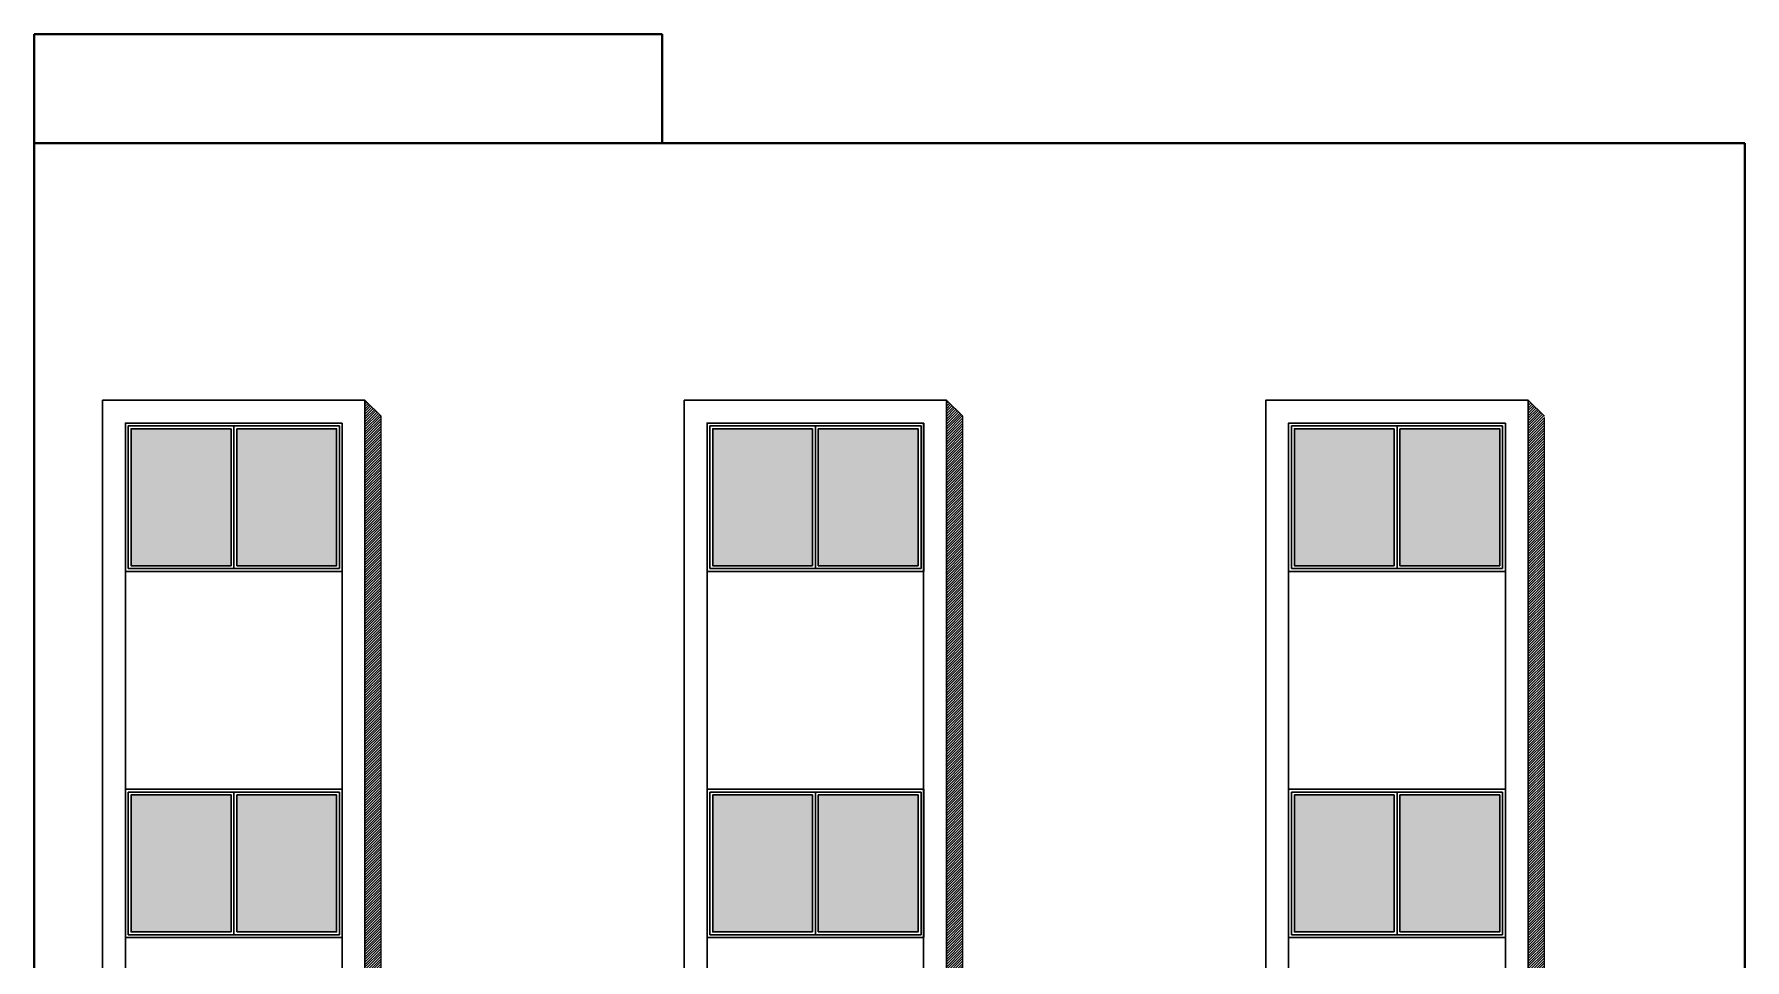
# Model space of a CAD drawing. Header units: millimetres. Extents: x -4146 to 23, y -2153 to 7365.
# Drawn here: x -2583 to -1083, y 6444 to 7255 of the extents above; entities that cross this region are included whole.
import ezdxf

# ---------------------------------------------------------------- set-up
doc = ezdxf.new("R2010")
doc.units = ezdxf.units.MM
for name, color, linetype, lineweight in [('ESC', 111, 'Continuous', 40), ('HA', 8, 'Continuous', 20), ('minuiserue', 3, 'Continuous', 30)]:
    doc.layers.add(name, color=color, linetype=linetype, lineweight=lineweight)

msp = doc.modelspace()

# ---------------------------------------------------------------- hatches: boundary and pattern name
at = {"layer": 'HA'}
h = msp.add_hatch(dxfattribs=at)
h.set_pattern_fill('ANSI31', color=256, scale=0.5, style=0)
h.set_pattern_definition([(45, (-1093.27, -485.5933), (-1.122532, 1.122532), [])])
h.paths.add_polyline_path([(-2293.315, 6137.114), (-2523.315, 6137.114), (-2509.023, 6123.124), (-2279.023, 6123.124), (-2279.023, 6920.124), (-2293.315, 6934.114)])
h.paths.add_polyline_path([(-1769.023, 6123.124), (-1769.023, 6919.997), (-1783.444, 6934.114), (-1783.444, 6137.114), (-2013.315, 6137.114), (-1999.023, 6123.124)])
h.paths.add_polyline_path([(-1259.023, 6122.144), (-1259.023, 6920.256), (-1273.18, 6934.114), (-1273.18, 6136.135), (-1503.315, 6136.135), (-1489.023, 6122.144)])
at = {"layer": 'minuiserue'}
h = msp.add_hatch(color=256, dxfattribs=at)
h.set_gradient(color1=(0, 0, 255), one_color=1, tint=1, name='INVCYLINDER')
h.paths.add_polyline_path([(-2410.748, 6909.114), (-2498.315, 6909.114), (-2498.315, 6789.114), (-2410.748, 6789.114)])
h.paths.add_polyline_path([(-2405.748, 6909.114), (-2405.748, 6789.114), (-2318.18, 6789.114), (-2318.18, 6909.114)])
h = msp.add_hatch(color=256, dxfattribs=at)
h.set_gradient(color1=(0, 0, 255), one_color=1, tint=1, name='INVCYLINDER')
h.paths.add_polyline_path([(-1900.748, 6909.114), (-1988.315, 6909.114), (-1988.315, 6789.114), (-1900.748, 6789.114)])
h.paths.add_polyline_path([(-1895.748, 6909.114), (-1895.748, 6789.114), (-1808.18, 6789.114), (-1808.18, 6909.114)])
h = msp.add_hatch(color=256, dxfattribs=at)
h.set_gradient(color1=(0, 0, 255), one_color=1, tint=1, name='INVCYLINDER')
h.paths.add_polyline_path([(-1390.748, 6909.114), (-1478.315, 6909.114), (-1478.315, 6789.114), (-1390.748, 6789.114)])
h.paths.add_polyline_path([(-1385.748, 6909.114), (-1385.748, 6789.114), (-1298.18, 6789.114), (-1298.18, 6909.114)])
h = msp.add_hatch(color=256, dxfattribs=at)
h.set_gradient(color1=(0, 0, 255), one_color=1, tint=1, name='INVCYLINDER')
h.paths.add_polyline_path([(-2410.748, 6588.114), (-2498.315, 6588.114), (-2498.315, 6468.114), (-2410.748, 6468.114)])
h.paths.add_polyline_path([(-2405.748, 6588.114), (-2405.748, 6468.114), (-2318.18, 6468.114), (-2318.18, 6588.114)])
h = msp.add_hatch(color=256, dxfattribs=at)
h.set_gradient(color1=(0, 0, 255), one_color=1, tint=1, name='INVCYLINDER')
h.paths.add_polyline_path([(-1900.748, 6588.114), (-1988.315, 6588.114), (-1988.315, 6468.114), (-1900.748, 6468.114)])
h.paths.add_polyline_path([(-1895.748, 6588.114), (-1895.748, 6468.114), (-1808.18, 6468.114), (-1808.18, 6588.114)])
h = msp.add_hatch(color=256, dxfattribs=at)
h.set_gradient(color1=(0, 0, 255), one_color=1, tint=1, name='INVCYLINDER')
h.paths.add_polyline_path([(-1390.748, 6588.114), (-1478.315, 6588.114), (-1478.315, 6468.114), (-1390.748, 6468.114)])
h.paths.add_polyline_path([(-1385.748, 6588.114), (-1385.748, 6468.114), (-1298.18, 6468.114), (-1298.18, 6588.114)])

# ---------------------------------------------------------------- linework, layer by layer
at = {"layer": 'ESC'}
for p, q in [((-2583.315, 5632.222), (-2583.315, 7255.022)), ((-2583.315, 7255.022), (-2032.551, 7255.022)), ((-2032.551, 7255.022), (-2032.551, 7159.622)), ((-2032.551, 7159.622), (-2583.315, 7159.622)), ((-1083.315, 7159.622), (-2032.551, 7159.622)), ((-1083.315, 5632.222), (-1083.315, 7159.622))]:
    msp.add_line(p, q, dxfattribs=at)
at = {"layer": 'HA'}
for p, q in [((-2293.315, 6934.114), (-2279.023, 6920.124)), ((-1783.444, 6934.114), (-1769.152, 6920.124)), ((-1273.18, 6934.114), (-1258.888, 6920.124)), ((-2279.023, 6123.124), (-2279.023, 6920.124)), ((-1769.023, 6123.124), (-1769.023, 6920.124)), ((-1259.023, 6122.144), (-1259.023, 6919.144))]:
    msp.add_line(p, q, dxfattribs=at)
at = {"layer": 'minuiserue'}
for p, q in [((-2503.315, 6784.114), (-2503.315, 6914.114)), ((-2313.315, 6914.114), (-2503.315, 6914.114)), ((-2503.315, 6914.114), (-2313.18, 6914.114)), ((-2503.315, 6784.114), (-2503.315, 6914.114)), ((-2500.815, 6911.614), (-2315.68, 6911.614)), ((-2500.815, 6786.614), (-2500.815, 6911.614)), ((-2498.315, 6789.114), (-2498.315, 6909.114)), ((-2483.315, 6909.114), (-2410.748, 6909.114)), ((-2410.748, 6909.114), (-2410.748, 6789.114)), ((-2408.248, 6911.614), (-2408.248, 6786.614)), ((-2405.748, 6909.114), (-2333.18, 6909.114)), ((-2405.748, 6909.114), (-2405.748, 6789.114)), ((-2318.18, 6789.114), (-2318.18, 6909.114)), ((-2315.68, 6911.614), (-2315.68, 6786.614)), ((-2313.18, 6914.114), (-2313.18, 6784.114)), ((-1993.315, 6784.114), (-1993.315, 6914.114)), ((-1803.315, 6914.114), (-1993.315, 6914.114)), ((-1993.315, 6914.114), (-1803.18, 6914.114)), ((-1993.315, 6784.114), (-1993.315, 6914.114)), ((-1990.815, 6911.614), (-1805.68, 6911.614)), ((-1990.815, 6786.614), (-1990.815, 6911.614)), ((-1988.315, 6789.114), (-1988.315, 6909.114)), ((-1973.315, 6909.114), (-1900.748, 6909.114)), ((-1900.748, 6909.114), (-1900.748, 6789.114)), ((-1898.248, 6911.614), (-1898.248, 6786.614)), ((-1895.748, 6909.114), (-1823.18, 6909.114)), ((-1895.748, 6909.114), (-1895.748, 6789.114)), ((-1808.18, 6789.114), (-1808.18, 6909.114)), ((-1805.68, 6911.614), (-1805.68, 6786.614)), ((-1803.18, 6914.114), (-1803.18, 6784.114)), ((-1483.315, 6784.114), (-1483.315, 6914.114)), ((-1293.315, 6914.114), (-1483.315, 6914.114)), ((-1483.315, 6914.114), (-1293.18, 6914.114)), ((-1483.315, 6784.114), (-1483.315, 6914.114)), ((-1480.815, 6911.614), (-1295.68, 6911.614)), ((-1480.815, 6786.614), (-1480.815, 6911.614)), ((-1478.315, 6789.114), (-1478.315, 6909.114)), ((-1463.315, 6909.114), (-1390.748, 6909.114)), ((-1390.748, 6909.114), (-1390.748, 6789.114)), ((-1388.248, 6911.614), (-1388.248, 6786.614)), ((-1385.748, 6909.114), (-1313.18, 6909.114)), ((-1385.748, 6909.114), (-1385.748, 6789.114)), ((-1298.18, 6789.114), (-1298.18, 6909.114)), ((-1295.68, 6911.614), (-1295.68, 6786.614)), ((-1293.18, 6914.114), (-1293.18, 6784.114)), ((-2313.315, 6784.114), (-2503.315, 6784.114)), ((-2313.18, 6784.114), (-2503.315, 6784.114)), ((-2315.68, 6786.614), (-2500.815, 6786.614)), ((-2483.315, 6789.114), (-2410.748, 6789.114)), ((-2405.748, 6789.114), (-2333.18, 6789.114)), ((-1803.315, 6784.114), (-1993.315, 6784.114)), ((-1803.18, 6784.114), (-1993.315, 6784.114)), ((-1805.68, 6786.614), (-1990.815, 6786.614)), ((-1973.315, 6789.114), (-1900.748, 6789.114)), ((-1895.748, 6789.114), (-1823.18, 6789.114)), ((-1293.315, 6784.114), (-1483.315, 6784.114)), ((-1293.18, 6784.114), (-1483.315, 6784.114)), ((-1295.68, 6786.614), (-1480.815, 6786.614)), ((-1463.315, 6789.114), (-1390.748, 6789.114)), ((-1385.748, 6789.114), (-1313.18, 6789.114)), ((-2503.315, 6463.114), (-2503.315, 6593.114)), ((-2313.315, 6593.114), (-2503.315, 6593.114)), ((-2503.315, 6593.114), (-2313.18, 6593.114)), ((-2503.315, 6463.114), (-2503.315, 6593.114)), ((-2500.815, 6590.614), (-2315.68, 6590.614)), ((-2500.815, 6465.614), (-2500.815, 6590.614)), ((-2498.315, 6468.114), (-2498.315, 6588.114)), ((-2483.315, 6588.114), (-2410.748, 6588.114)), ((-2410.748, 6588.114), (-2410.748, 6468.114)), ((-2408.248, 6590.614), (-2408.248, 6465.614)), ((-2405.748, 6588.114), (-2333.18, 6588.114)), ((-2405.748, 6588.114), (-2405.748, 6468.114)), ((-2318.18, 6468.114), (-2318.18, 6588.114)), ((-2315.68, 6590.614), (-2315.68, 6465.614)), ((-2313.315, 6463.114), (-2313.315, 6593.114)), ((-2313.18, 6593.114), (-2313.18, 6463.114)), ((-1993.315, 6463.114), (-1993.315, 6593.114)), ((-1803.315, 6593.114), (-1993.315, 6593.114)), ((-1993.315, 6593.114), (-1803.18, 6593.114)), ((-1993.315, 6463.114), (-1993.315, 6593.114)), ((-1990.815, 6590.614), (-1805.68, 6590.614)), ((-1990.815, 6465.614), (-1990.815, 6590.614)), ((-1988.315, 6468.114), (-1988.315, 6588.114)), ((-1973.315, 6588.114), (-1900.748, 6588.114)), ((-1900.748, 6588.114), (-1900.748, 6468.114)), ((-1898.248, 6590.614), (-1898.248, 6465.614)), ((-1895.748, 6588.114), (-1823.18, 6588.114)), ((-1895.748, 6588.114), (-1895.748, 6468.114)), ((-1808.18, 6468.114), (-1808.18, 6588.114)), ((-1805.68, 6590.614), (-1805.68, 6465.614)), ((-1803.18, 6593.114), (-1803.18, 6463.114)), ((-1483.315, 6463.114), (-1483.315, 6593.114)), ((-1293.315, 6593.114), (-1483.315, 6593.114)), ((-1483.315, 6593.114), (-1293.18, 6593.114)), ((-1483.315, 6463.114), (-1483.315, 6593.114)), ((-1480.815, 6590.614), (-1295.68, 6590.614)), ((-1480.815, 6465.614), (-1480.815, 6590.614)), ((-1478.315, 6468.114), (-1478.315, 6588.114)), ((-1463.315, 6588.114), (-1390.748, 6588.114)), ((-1390.748, 6588.114), (-1390.748, 6468.114)), ((-1388.248, 6590.614), (-1388.248, 6465.614)), ((-1385.748, 6588.114), (-1313.18, 6588.114)), ((-1385.748, 6588.114), (-1385.748, 6468.114)), ((-1298.18, 6468.114), (-1298.18, 6588.114)), ((-1295.68, 6590.614), (-1295.68, 6465.614)), ((-1293.18, 6593.114), (-1293.18, 6463.114)), ((-2315.68, 6465.614), (-2500.815, 6465.614)), ((-2483.315, 6468.114), (-2410.748, 6468.114)), ((-2405.748, 6468.114), (-2333.18, 6468.114)), ((-1805.68, 6465.614), (-1990.815, 6465.614)), ((-1973.315, 6468.114), (-1900.748, 6468.114)), ((-1895.748, 6468.114), (-1823.18, 6468.114)), ((-1295.68, 6465.614), (-1480.815, 6465.614)), ((-1463.315, 6468.114), (-1390.748, 6468.114)), ((-1385.748, 6468.114), (-1313.18, 6468.114)), ((-2313.315, 6463.114), (-2503.315, 6463.114)), ((-2313.18, 6463.114), (-2503.315, 6463.114)), ((-1803.315, 6463.114), (-1993.315, 6463.114)), ((-1803.18, 6463.114), (-1993.315, 6463.114)), ((-1293.315, 6463.114), (-1483.315, 6463.114)), ((-1293.18, 6463.114), (-1483.315, 6463.114))]:
    msp.add_line(p, q, dxfattribs=at)
for points in [[(-2293.315, 6934.114), (-2523.315, 6934.114), (-2523.315, 6137.114), (-2293.315, 6137.114)], [(-1783.444, 6934.114), (-2013.315, 6934.114), (-2013.315, 6137.114), (-1783.444, 6137.114)], [(-1273.18, 6934.114), (-1503.315, 6934.114), (-1503.315, 6136.135), (-1273.18, 6136.135)], [(-2313.315, 6914.114), (-2503.315, 6914.114), (-2503.315, 6157.114), (-2313.315, 6157.114)], [(-1803.444, 6914.114), (-1993.315, 6914.114), (-1993.315, 6157.114), (-1803.444, 6157.114)], [(-1293.18, 6914.114), (-1483.315, 6914.114), (-1483.315, 6156.135), (-1293.18, 6156.135)]]:
    msp.add_lwpolyline(points, close=True, dxfattribs=at)
for points in [[(-2410.748, 6789.114), (-2498.315, 6789.114), (-2498.315, 6909.114), (-2410.748, 6909.114)], [(-2405.748, 6909.114), (-2318.18, 6909.114), (-2318.18, 6789.114), (-2405.748, 6789.114)], [(-1900.748, 6789.114), (-1988.315, 6789.114), (-1988.315, 6909.114), (-1900.748, 6909.114)], [(-1895.748, 6909.114), (-1808.18, 6909.114), (-1808.18, 6789.114), (-1895.748, 6789.114)], [(-1390.748, 6789.114), (-1478.315, 6789.114), (-1478.315, 6909.114), (-1390.748, 6909.114)], [(-1385.748, 6909.114), (-1298.18, 6909.114), (-1298.18, 6789.114), (-1385.748, 6789.114)], [(-2410.748, 6468.114), (-2498.315, 6468.114), (-2498.315, 6588.114), (-2410.748, 6588.114)], [(-2405.748, 6588.114), (-2318.18, 6588.114), (-2318.18, 6468.114), (-2405.748, 6468.114)], [(-1900.748, 6468.114), (-1988.315, 6468.114), (-1988.315, 6588.114), (-1900.748, 6588.114)], [(-1895.748, 6588.114), (-1808.18, 6588.114), (-1808.18, 6468.114), (-1895.748, 6468.114)], [(-1390.748, 6468.114), (-1478.315, 6468.114), (-1478.315, 6588.114), (-1390.748, 6588.114)], [(-1385.748, 6588.114), (-1298.18, 6588.114), (-1298.18, 6468.114), (-1385.748, 6468.114)]]:
    msp.add_lwpolyline(points, dxfattribs=at)

doc.saveas('drawing.dxf')
